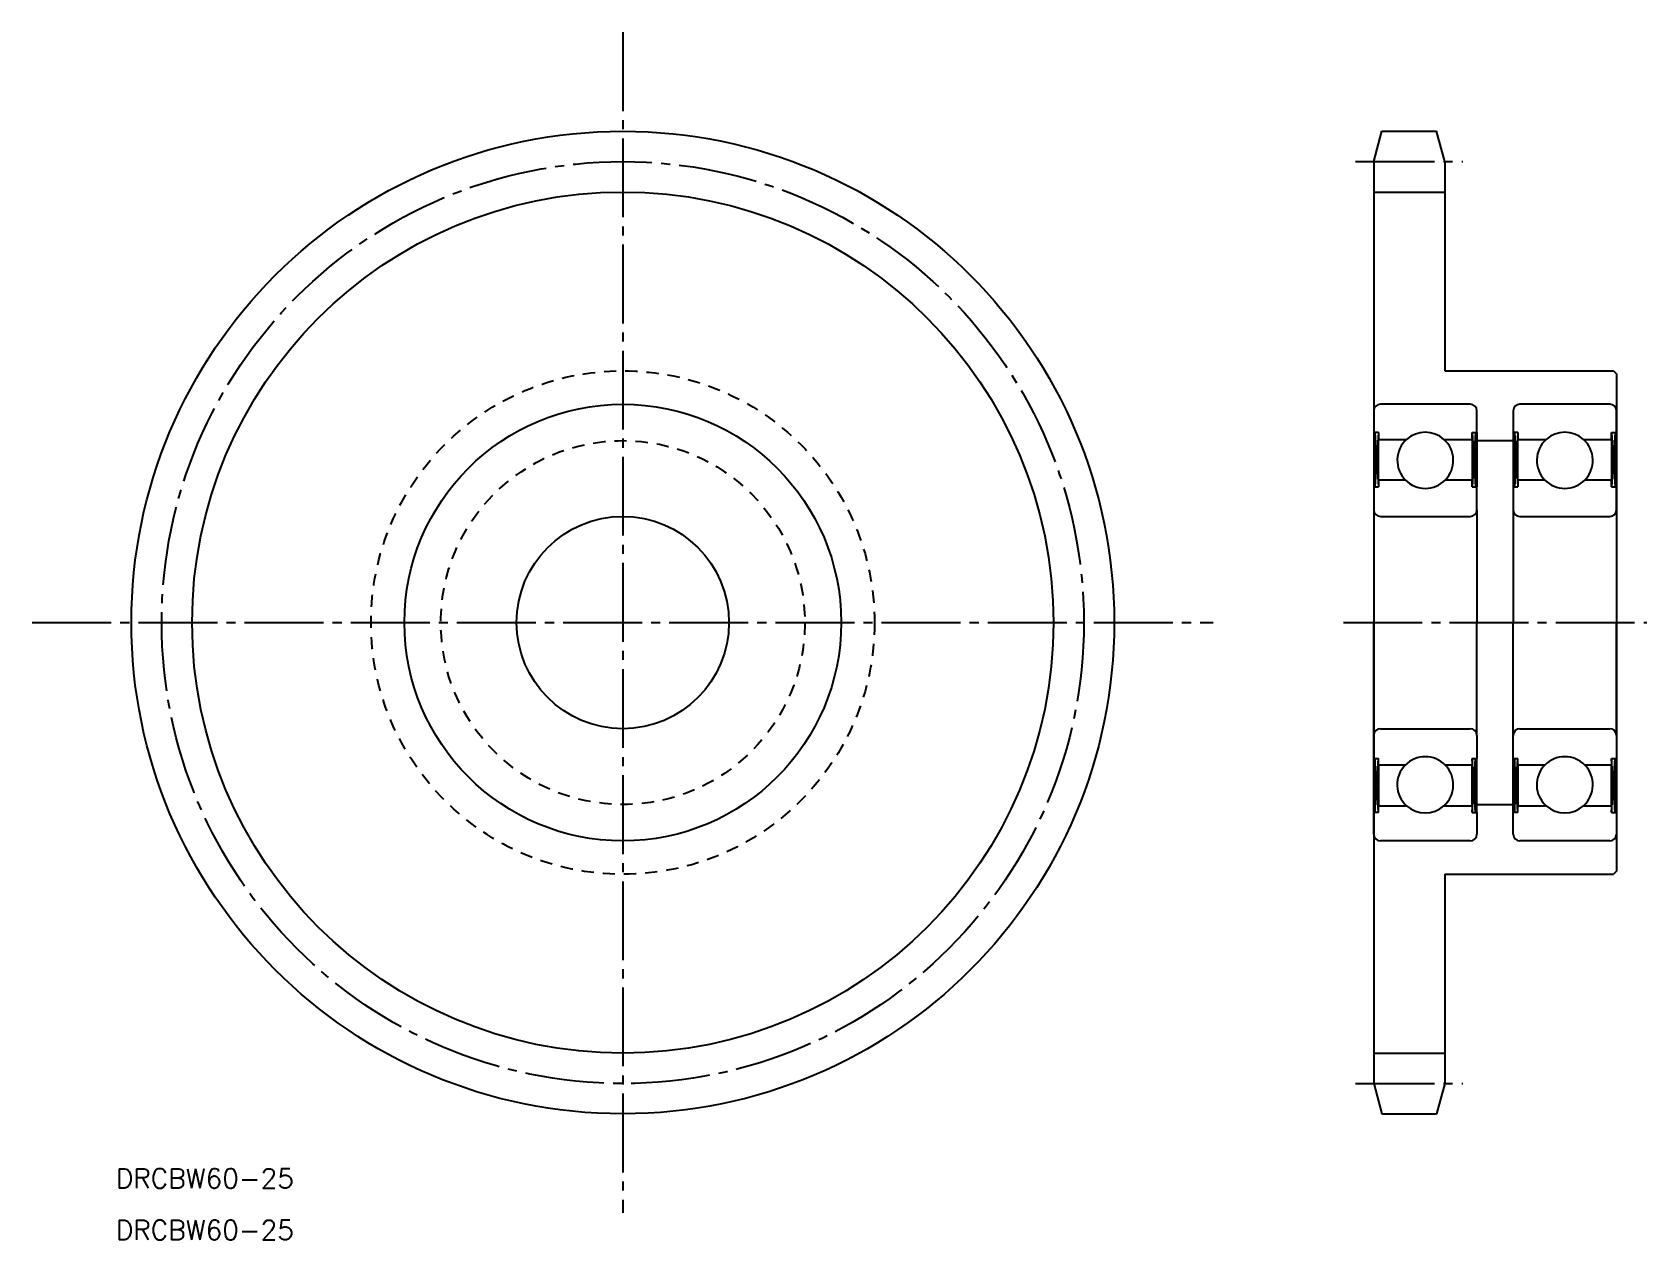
# Model space of a CAD drawing. Extents: x 19 to 285, y 464 to 663.
import ezdxf

# ---------------------------------------------------------------- set-up
doc = ezdxf.new("R2010")
doc.units = 0
doc.linetypes.add('CENTER', pattern=[17.5, 13, -1.5, 1.5, -1.5])
doc.linetypes.add('DASHED', pattern=[3.5, 2, -1.5])
doc.layers.get('0').update_dxf_attribs({"linetype": 'CONTINUOUS'})
doc.layers.add('CENTER', color=1, linetype='CENTER')
doc.styles.get("Standard").update_dxf_attribs({"font": 'txt.shx', "bigfont": '@extfont2.shx'})

msp = doc.modelspace()

# ---------------------------------------------------------------- linework, layer by layer
at = {"color": 7, "linetype": 'CONTINUOUS'}
for p, q in [((240.27, 641.74), (241.61, 646.74)), ((241.61, 646.74), (250.63, 646.74)), ((251.97, 641.74), (250.63, 646.74)), ((240.27, 641.74), (240.27, 489.75)), ((251.97, 641.74), (251.97, 607.24)), ((251.97, 607.24), (279.77, 607.24)), ((279.77, 607.24), (280.27, 606.74)), ((280.27, 606.74), (280.27, 524.74)), ((256.17, 601.74), (241.37, 601.74)), ((279.17, 601.74), (264.37, 601.74)), ((240.27, 600.64), (240.27, 597.07)), ((257.27, 597.07), (257.27, 600.64)), ((263.27, 600.64), (263.27, 597.07)), ((280.27, 597.07), (280.27, 600.64)), ((240.27, 597.07), (240.27, 588.14)), ((241.05, 597.07), (240.27, 597.07)), ((241.05, 597.07), (240.46, 588.14)), ((240.46, 597.07), (241.05, 588.14)), ((240.46, 588.14), (240.46, 597.07)), ((241.05, 597.07), (241.05, 595.94)), ((257.07, 597.07), (256.48, 588.14)), ((256.48, 597.07), (257.07, 588.14)), ((256.48, 597.07), (257.27, 597.07)), ((256.48, 595.94), (256.48, 597.07)), ((257.07, 597.07), (257.07, 588.14)), ((257.27, 597.07), (257.27, 588.14)), ((263.27, 597.07), (263.27, 588.14)), ((264.05, 597.07), (263.27, 597.07)), ((264.05, 597.07), (263.46, 588.14)), ((263.46, 597.07), (264.05, 588.14)), ((263.46, 588.14), (263.46, 597.07)), ((264.05, 597.07), (264.05, 595.94)), ((280.07, 597.07), (279.48, 588.14)), ((279.48, 597.07), (280.07, 588.14)), ((279.48, 597.07), (280.27, 597.07)), ((279.48, 595.94), (279.48, 597.07)), ((280.07, 597.07), (280.07, 588.14)), ((280.27, 597.07), (280.27, 588.14)), ((241.05, 589.24), (241.05, 595.94)), ((241.05, 595.94), (245.69, 595.94)), ((251.85, 595.94), (256.48, 595.94)), ((256.48, 595.94), (256.48, 589.24)), ((257.27, 595.74), (263.27, 595.74)), ((264.05, 589.24), (264.05, 595.94)), ((264.05, 595.94), (268.69, 595.94)), ((274.85, 595.94), (279.48, 595.94)), ((279.48, 595.94), (279.48, 589.24)), ((240.27, 588.14), (241.05, 588.14)), ((240.27, 588.14), (240.27, 584.34)), ((241.05, 589.24), (241.05, 588.14)), ((245.48, 589.24), (241.05, 589.24)), ((256.48, 589.24), (252.06, 589.24)), ((256.48, 588.14), (256.48, 589.24)), ((256.48, 588.14), (257.27, 588.14)), ((257.27, 584.34), (257.27, 588.14)), ((263.27, 588.14), (264.05, 588.14)), ((263.27, 588.14), (263.27, 584.34)), ((264.05, 589.24), (264.05, 588.14)), ((268.48, 589.24), (264.05, 589.24)), ((279.48, 589.24), (275.06, 589.24)), ((279.48, 588.14), (279.48, 589.24)), ((279.48, 588.14), (280.27, 588.14)), ((280.27, 584.34), (280.27, 588.14)), ((240.27, 584.34), (240.27, 565.74)), ((241.37, 583.24), (256.17, 583.24)), ((257.27, 584.34), (257.27, 565.74)), ((263.27, 584.34), (263.27, 565.74)), ((264.37, 583.24), (279.17, 583.24)), ((280.27, 584.34), (280.27, 565.74)), ((240.27, 547.14), (240.27, 565.74)), ((257.27, 547.14), (257.27, 565.74)), ((263.27, 547.14), (263.27, 565.74)), ((280.27, 547.14), (280.27, 565.74)), ((241.37, 548.24), (256.17, 548.24)), ((264.37, 548.24), (279.17, 548.24)), ((240.27, 543.34), (240.27, 547.14)), ((257.27, 547.14), (257.27, 543.34)), ((263.27, 543.34), (263.27, 547.14)), ((280.27, 547.14), (280.27, 543.34)), ((240.27, 543.34), (241.05, 543.34)), ((240.27, 534.42), (240.27, 543.34)), ((241.05, 534.42), (240.46, 543.34)), ((240.46, 534.42), (241.05, 543.34)), ((240.46, 543.34), (240.46, 534.42)), ((241.05, 542.24), (241.05, 543.34)), ((257.07, 534.42), (256.48, 543.34)), ((256.48, 534.42), (257.07, 543.34)), ((256.48, 543.34), (257.27, 543.34)), ((256.48, 543.34), (256.48, 542.24)), ((257.07, 534.42), (257.07, 543.34)), ((257.27, 534.42), (257.27, 543.34)), ((263.27, 543.34), (264.05, 543.34)), ((263.27, 534.42), (263.27, 543.34)), ((264.05, 534.42), (263.46, 543.34)), ((263.46, 534.42), (264.05, 543.34)), ((263.46, 543.34), (263.46, 534.42)), ((264.05, 542.24), (264.05, 543.34)), ((280.07, 534.42), (279.48, 543.34)), ((279.48, 534.42), (280.07, 543.34)), ((279.48, 543.34), (280.27, 543.34)), ((279.48, 543.34), (279.48, 542.24)), ((280.07, 534.42), (280.07, 543.34)), ((280.27, 534.42), (280.27, 543.34)), ((241.05, 542.24), (241.05, 535.54)), ((245.48, 542.24), (241.05, 542.24)), ((256.48, 542.24), (252.06, 542.24)), ((256.48, 535.54), (256.48, 542.24)), ((264.05, 542.24), (264.05, 535.54)), ((268.48, 542.24), (264.05, 542.24)), ((279.48, 542.24), (275.06, 542.24)), ((279.48, 535.54), (279.48, 542.24)), ((241.05, 534.42), (241.05, 535.54)), ((241.05, 535.54), (245.69, 535.54)), ((251.85, 535.54), (256.48, 535.54)), ((256.48, 535.54), (256.48, 534.42)), ((257.27, 535.74), (263.27, 535.74)), ((264.05, 534.42), (264.05, 535.54)), ((264.05, 535.54), (268.69, 535.54)), ((274.85, 535.54), (279.48, 535.54)), ((279.48, 535.54), (279.48, 534.42)), ((241.05, 534.42), (240.27, 534.42)), ((240.27, 530.84), (240.27, 534.42)), ((256.48, 534.42), (257.27, 534.42)), ((257.27, 534.42), (257.27, 530.84)), ((264.05, 534.42), (263.27, 534.42)), ((263.27, 530.84), (263.27, 534.42)), ((279.48, 534.42), (280.27, 534.42)), ((280.27, 534.42), (280.27, 530.84)), ((256.17, 529.74), (241.37, 529.74)), ((279.17, 529.74), (264.37, 529.74)), ((251.97, 524.24), (251.97, 489.75)), ((251.97, 524.24), (279.77, 524.24)), ((258.92, 524.24), (258.92, 524.24)), ((265.87, 524.24), (265.87, 524.24)), ((280.27, 524.74), (279.77, 524.24)), ((240.27, 489.75), (241.61, 484.74)), ((251.97, 489.75), (250.63, 484.74)), ((241.61, 484.74), (250.63, 484.74))]:
    msp.add_line(p, q, dxfattribs=at)
at = {"color": 3, "linetype": 'CONTINUOUS'}
for p, q in [((240.27, 636.73), (251.97, 636.73)), ((240.27, 494.75), (251.97, 494.75))]:
    msp.add_line(p, q, dxfattribs=at)
at = {"color": 7, "linetype": 'CONTINUOUS'}
for radius in [81, 36, 17.5]:
    msp.add_circle((116.49, 565.74), radius, dxfattribs=at)
at = {"color": 3, "linetype": 'CONTINUOUS'}
msp.add_circle((116.49, 565.74), 70.99, dxfattribs=at)
at = {"color": 3, "linetype": 'DASHED'}
for radius in [41.5, 30]:
    msp.add_circle((116.49, 565.74), radius, dxfattribs=at)
at = {"color": 7, "linetype": 'CONTINUOUS'}
for centre, radius, start, end in [((241.37, 600.64), 1.1, 90, 180), ((256.17, 600.64), 1.1, 0, 90), ((264.37, 600.64), 1.1, 90, 180), ((279.17, 600.64), 1.1, 0, 90), ((248.77, 592.49), 4.62, 48.2404, 131.7596), ((271.77, 592.49), 4.62, 48.2404, 131.7596), ((248.77, 592.49), 4.62, 131.7596, 224.6442), ((248.77, 592.49), 4.62, 315.3558, 48.2404), ((271.77, 592.49), 4.62, 131.7596, 224.6442), ((271.77, 592.49), 4.62, 315.3558, 48.2404), ((248.77, 592.49), 4.62, 224.6442, 315.3558), ((271.77, 592.49), 4.62, 224.6442, 315.3558), ((241.37, 584.34), 1.1, 180, 270), ((256.17, 584.34), 1.1, 270, 0), ((264.37, 584.34), 1.1, 180, 270), ((279.17, 584.34), 1.1, 270, 0), ((241.37, 547.14), 1.1, 90, 180), ((256.17, 547.14), 1.1, 0, 90), ((264.37, 547.14), 1.1, 90, 180), ((279.17, 547.14), 1.1, 0, 90), ((248.77, 538.99), 4.63, 44.6442, 135.3558), ((271.77, 538.99), 4.63, 44.6442, 135.3558), ((248.77, 538.99), 4.63, 135.3558, 228.2404), ((248.77, 538.99), 4.62, 311.7596, 44.6442), ((271.77, 538.99), 4.63, 135.3558, 228.2404), ((271.77, 538.99), 4.62, 311.7596, 44.6442), ((248.77, 538.99), 4.62, 228.2404, 311.7596), ((271.77, 538.99), 4.62, 228.2404, 311.7596), ((241.37, 530.84), 1.1, 180, 270), ((256.17, 530.84), 1.1, 270, 0), ((264.37, 530.84), 1.1, 180, 270), ((279.17, 530.84), 1.1, 270, 0)]:
    msp.add_arc(centre, radius, start, end, dxfattribs=at)
at = {"layer": 'CENTER', "color": 1, "linetype": 'CENTER'}
for p, q in [((116.49, 663.07), (116.49, 468.41)), ((237.27, 641.74), (254.97, 641.74)), ((19.16, 565.74), (213.82, 565.74)), ((235.27, 565.74), (285.27, 565.74)), ((237.27, 489.75), (254.97, 489.75))]:
    msp.add_line(p, q, dxfattribs=at)
msp.add_circle((116.49, 565.74), 76, dxfattribs=at)

# ---------------------------------------------------------------- texts
at = {"color": 7, "linetype": 'CONTINUOUS'}
for p in [(32.92, 472.49), (32.92, 463.98)]:
    msp.add_text('DRCBW60-25', height=3.2, dxfattribs=at).set_placement(p)

doc.saveas('drawing.dxf')
